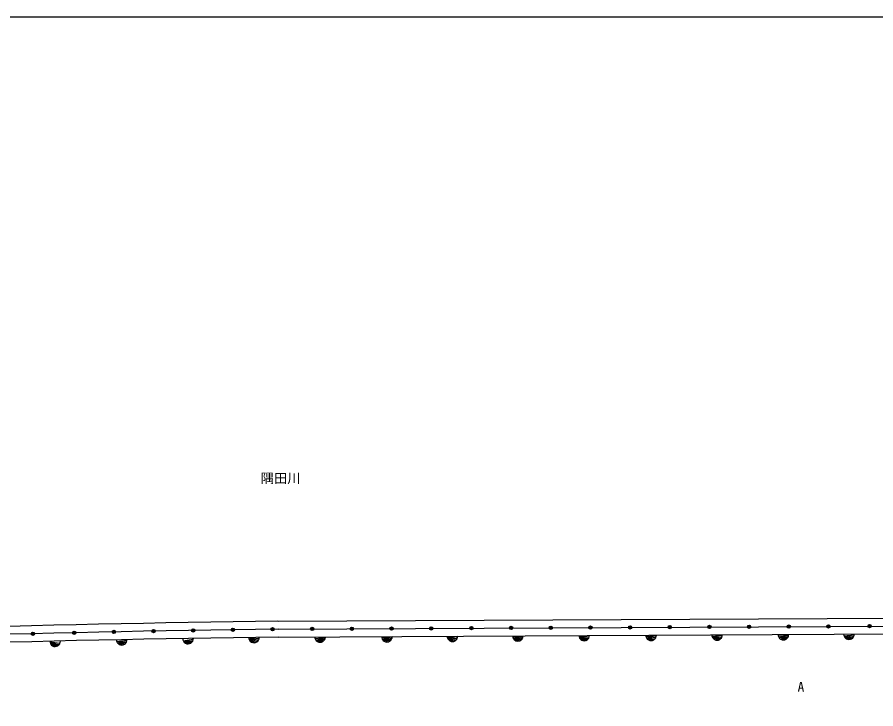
# Model space of a CAD drawing. Units: millimetres, scale not verified. Extents: x -100125 to 100125, y -69250 to 69250.
# Drawn here: x -53045 to -20576, y 43099 to 69250 of the extents above; entities that cross this region are included whole.
import ezdxf
from ezdxf.enums import TextEntityAlignment as Align

# ---------------------------------------------------------------- set-up
doc = ezdxf.new("R2010")
doc.units = ezdxf.units.MM
doc.header["$LTSCALE"] = 250
doc.linetypes.add('LONG_CHAIN', pattern=[21, 18, -1, 1, -1])
doc.layers.add('0-0_レイヤ15', color=6, linetype='LONG_CHAIN')
doc.layers.add('1-1_現況白抜', color=2, linetype='Continuous')
doc.styles.add('ＭＳ ゴシック', font='')
doc.styles.get('ＭＳ ゴシック').set_extended_font_data('MS Gothic')

msp = doc.modelspace()

# ---------------------------------------------------------------- linework, layer by layer
at = {"layer": '0-0_レイヤ15', "linetype": 'Continuous'}
msp.add_lwpolyline([(100125, 69250), (-100125, 69250), (-100125, -69250)], dxfattribs=at)
at = {"layer": '1-1_現況白抜'}
for p, q in [((-43178.4, 46412.1), (6481.6, 46663.6)), ((-43387, 46109.3), (-43392, 46109.3)), ((-43389.5, 46111.8), (-43389.5, 46106.8)), ((-43176.9, 46112.1), (6483.1, 46363.6)), ((-41887, 46118.6), (-41892, 46118.6)), ((-41889.5, 46121.1), (-41889.5, 46116.1)), ((-40386.9, 46126.2), (-40391.9, 46126.2)), ((-40389.4, 46128.7), (-40389.4, 46123.7)), ((-38886.8, 46133.8), (-38891.8, 46133.8)), ((-38889.3, 46136.3), (-38889.3, 46131.3)), ((-37386.7, 46141.4), (-37391.7, 46141.4)), ((-37389.2, 46143.9), (-37389.2, 46138.9)), ((-35866.9, 46149.1), (-35871.9, 46149.1)), ((-35869.4, 46151.6), (-35869.4, 46146.6)), ((-34366.9, 46156.7), (-34371.9, 46156.7)), ((-34369.4, 46159.2), (-34369.4, 46154.2)), ((-32866.9, 46164.3), (-32871.9, 46164.3)), ((-32869.4, 46166.8), (-32869.4, 46161.8)), ((-31366.9, 46171.9), (-31371.9, 46171.9)), ((-31369.4, 46174.4), (-31369.4, 46169.4)), ((-29866.9, 46179.5), (-29871.9, 46179.5)), ((-29869.4, 46182), (-29869.4, 46177)), ((-28366.9, 46187.1), (-28371.9, 46187.1)), ((-28369.4, 46189.6), (-28369.4, 46184.6)), ((-26866.9, 46194.7), (-26871.9, 46194.7)), ((-26869.4, 46197.2), (-26869.4, 46192.2)), ((-25366.9, 46202.3), (-25371.9, 46202.3)), ((-25369.4, 46204.8), (-25369.4, 46199.8)), ((-23866.9, 46209.9), (-23871.9, 46209.9)), ((-23869.4, 46212.4), (-23869.4, 46207.4)), ((-22366.9, 46217.5), (-22371.9, 46217.5)), ((-22369.4, 46220), (-22369.4, 46215)), ((-20808.6, 46225.4), (-20813.6, 46225.4)), ((-20811.1, 46227.9), (-20811.1, 46222.9)), ((-52445, 45938.5), (-52450, 45938.5)), ((-52447.5, 45941), (-52447.5, 45936)), ((-50885.8, 45975.2), (-50890.8, 45975.2)), ((-50888.3, 45977.7), (-50888.3, 45972.7)), ((-49386.2, 46007.6), (-49391.2, 46007.6)), ((-49388.7, 46010.1), (-49388.7, 46005.1)), ((-47886.4, 46037.3), (-47891.4, 46037.3)), ((-47888.9, 46039.8), (-47888.9, 46034.8)), ((-46386.7, 46064.1), (-46391.7, 46064.1)), ((-46389.2, 46066.6), (-46389.2, 46061.6)), ((-44886.9, 46088.1), (-44891.9, 46088.1)), ((-44889.4, 46090.6), (-44889.4, 46085.6)), ((-43175.4, 45812.1), (6484.7, 46063.6))]:
    msp.add_line(p, q, dxfattribs=at)
for points in [[(-41780.1, 45753.7), (-41391.3, 45801.8), (-41743.2, 45688.4), (-41404.2, 45745.4), (-41681.5, 45639.6), (-41448.2, 45677.4)], [(-39259.7, 45783.9), (-38863.8, 45817.3), (-39234.8, 45720.9), (-38869.2, 45773.1), (-39194.7, 45673.5), (-38888.2, 45726.6), (-39099.8, 45632.7)], [(-36780.5, 45798.9), (-36385.1, 45832.5), (-36756.8, 45739.5), (-36397.2, 45771.2), (-36714.2, 45689.5), (-36432.5, 45712.1), (-36666.7, 45659.7)], [(-34307.5, 45808), (-33914.1, 45837.7), (-34282.3, 45750.4), (-33926.7, 45783.7), (-34238.8, 45702), (-33953.2, 45737.1), (-34183.8, 45670.7)], [(-31410.6, 45814.1), (-31802.5, 45850.2), (-31436, 45759.5), (-31783.5, 45782.9), (-31467.7, 45722.4), (-31736.8, 45721), (-31525.1, 45685.6)], [(-29269.5, 45833), (-28874, 45867.2), (-29245.4, 45774), (-28886, 45809.2), (-29206.2, 45727.5), (-28922.1, 45747.9), (-29120, 45700.8)], [(-26772.1, 45843.5), (-26377.5, 45878.4), (-26749.3, 45789.6), (-26387.1, 45825.8), (-26711.2, 45743.8), (-26414.2, 45775), (-26613.7, 45712.4)], [(-24262.6, 45852.7), (-23869.6, 45889.9), (-24236.2, 45793.5), (-23882.3, 45832.2), (-24180, 45737.1), (-23912, 45779.8), (-24092.8, 45708.7)], [(-21782.5, 45860.2), (-21393.4, 45894.2), (-21756, 45806.1), (-21409.3, 45838), (-21713.5, 45761.5), (-21441.7, 45787.8), (-21640.2, 45726)], [(-51428.9, 45570.3), (-51806.9, 45620.5), (-51459.5, 45523.6), (-51780.4, 45550.7), (-51498.1, 45489.5), (-51718.8, 45487.6)], [(-49281, 45646.1), (-48892.4, 45691.9), (-49244.9, 45582.4), (-48906, 45635.2), (-49193.7, 45539), (-48948.1, 45571.3)], [(-46766.7, 45675.5), (-46384.6, 45738.7), (-46731.8, 45622.1), (-46404.6, 45666.8), (-46677.4, 45580), (-46441.7, 45615.6)], [(-43897.7, 45743), (-44289.5, 45778.5), (-43915, 45700.7), (-44276.1, 45722.4), (-43960.4, 45645), (-44227.6, 45651.5), (-44041, 45603.3)]]:
    msp.add_lwpolyline(points, dxfattribs=at)
for centre, radius in [((-46389.2, 46064.1), 62.5), ((-46389.2, 46064.1), 42.5), ((-44889.4, 46088.1), 62.5), ((-44889.4, 46088.1), 42.5), ((-44889.4, 46088.1), 22.5), ((-43389.5, 46109.3), 62.5), ((-43389.5, 46109.3), 42.5), ((-43389.5, 46109.3), 22.5), ((-41889.5, 46118.6), 62.5), ((-41889.5, 46118.6), 42.5), ((-41889.5, 46118.6), 22.5), ((-40389.4, 46126.2), 62.5), ((-40389.4, 46126.2), 42.5), ((-40389.4, 46126.2), 22.5), ((-38889.3, 46133.8), 62.5), ((-38889.3, 46133.8), 42.5), ((-38889.3, 46133.8), 22.5), ((-37389.2, 46141.4), 62.5), ((-37389.2, 46141.4), 42.5), ((-37389.2, 46141.4), 22.5), ((-35869.4, 46149.1), 62.5), ((-35869.4, 46149.1), 42.5), ((-35869.4, 46149.1), 22.5), ((-34369.4, 46156.7), 62.5), ((-34369.4, 46156.7), 42.5), ((-34369.4, 46156.7), 22.5), ((-32869.4, 46164.3), 62.5), ((-32869.4, 46164.3), 42.5), ((-32869.4, 46164.3), 22.5), ((-31369.4, 46171.9), 62.5), ((-31369.4, 46171.9), 42.5), ((-31369.4, 46171.9), 22.5), ((-29869.4, 46179.5), 62.5), ((-29869.4, 46179.5), 42.5), ((-29869.4, 46179.5), 22.5), ((-28369.4, 46187.1), 62.5), ((-28369.4, 46187.1), 42.5), ((-28369.4, 46187.1), 22.5), ((-26869.4, 46194.7), 62.5), ((-26869.4, 46194.7), 42.5), ((-26869.4, 46194.7), 22.5), ((-25369.4, 46202.3), 62.5), ((-25369.4, 46202.3), 42.5), ((-25369.4, 46202.3), 22.5), ((-23869.4, 46209.9), 62.5), ((-23869.4, 46209.9), 42.5), ((-23869.4, 46209.9), 22.5), ((-22369.4, 46217.5), 62.5), ((-22369.4, 46217.5), 42.5), ((-22369.4, 46217.5), 22.5), ((-20811.1, 46225.4), 62.5), ((-20811.1, 46225.4), 42.5), ((-20811.1, 46225.4), 22.5), ((-52447.5, 45938.5), 62.5), ((-52447.5, 45938.5), 42.5), ((-52447.5, 45938.5), 22.5), ((-50888.3, 45975.2), 62.5), ((-50888.3, 45975.2), 42.5), ((-50888.3, 45975.2), 22.5), ((-49388.7, 46007.6), 62.5), ((-49388.7, 46007.6), 42.5), ((-49388.7, 46007.6), 22.5), ((-47888.9, 46037.3), 62.5), ((-47888.9, 46037.3), 42.5), ((-47888.9, 46037.3), 22.5), ((-46389.2, 46064.1), 22.5)]:
    msp.add_circle(centre, radius, dxfattribs=at)
for centre, radius, start, end in [((-32830.7, -754019.3), 800498.3, 90.74099, 94.62465), ((-32830.8, -754017.9), 800196.9, 90.74099, 94.62465), ((-32830.7, -754020.7), 799899.7, 90.74099, 94.62465), ((-44090.4, 45797.3), 200.2, 180.11931, 1.49416), ((-41590.7, 45817.8), 200, 179.63068, 0.94943), ((-39063.1, 45825.2), 200.8, 178.09275, 2.48757), ((-36584.7, 45842.8), 200.7, 179.54062, 1.04042), ((-34113.1, 45858.7), 200.9, 180.50838, 0.07266), ((-31603, 45870.4), 200.5, 180.20544, 0.37462), ((-29074.2, 45878.5), 200.5, 178.85101, 1.72926), ((-26576.9, 45894.3), 201.7, 179.7536, 0.82736), ((-24069.2, 45903.7), 200.1, 178.80702, 1.77382), ((-21591.7, 45920.1), 200, 179.91172, 0.66839), ((-51609.9, 45655.5), 200.1, 180.48189, 2.20905), ((-49091.4, 45711.6), 200.6, 180.57645, 1.75323), ((-46583.6, 45757.3), 200.6, 180.02413, 1.94626)]:
    msp.add_arc(centre, radius, start, end, dxfattribs=at)

# ---------------------------------------------------------------- texts
at = {"layer": '1-1_現況白抜', "color": 7, "style": 'ＭＳ ゴシック'}
for s, p in [('隅田川', (-43832.7, 51524.2)), ('A', (-23532.2, 43640.4))]:
    msp.add_text(s, height=366.6, dxfattribs=at).set_placement(p, align=Align.BOTTOM_LEFT)

doc.saveas('drawing.dxf')
